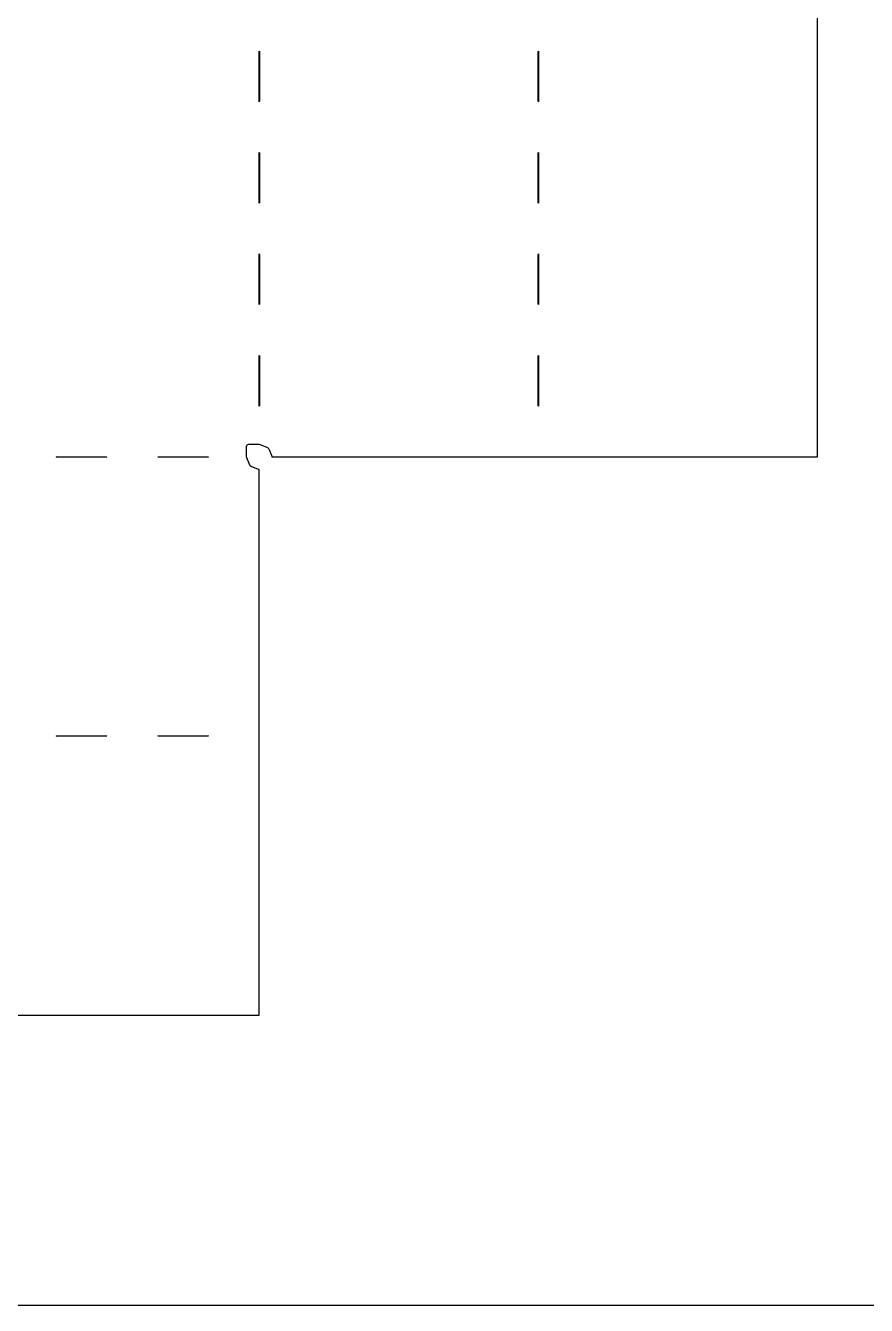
# Model space of a CAD drawing. Header units: metres. Extents: x -73 to 372, y -34 to 331.
# Drawn here: x 141.1 to 217.6, y -33.6 to 82.8 of the extents above; entities that cross this region are included whole.
import ezdxf

# ---------------------------------------------------------------- set-up
doc = ezdxf.new("R2010")
doc.units = ezdxf.units.M

msp = doc.modelspace()

# ---------------------------------------------------------------- linework, layer by layer
for points in [[(371.51, -33.64), (-73.11, -33.64), (-73.11, 330.98), (371.51, 330.98), (371.51, -33.64)], [(111.55, -7.23), (162.33, -7.23), (162.33, -7.23), (162.34, -7.23), (162.34, -7.22), (162.34, -7.22), (162.34, 18.17), (162.34, 42.42), (162.34, 42.42), (162.26, 42.43), (161.59, 42.71), (161.52, 42.75), (161.48, 42.82), (161.2, 43.49), (161.19, 43.57), (161.19, 44.52), (161.2, 44.6), (161.25, 44.66), (161.31, 44.71), (161.39, 44.72), (162.34, 44.72), (162.42, 44.71), (163.09, 44.43), (163.15, 44.38), (163.2, 44.32), (163.48, 43.65), (163.49, 43.57), (187.74, 43.57), (213.13, 43.57), (213.13, 43.57), (213.14, 43.57), (213.14, 43.58), (213.14, 43.58), (213.14, 94.36)], [(162.33, 80.37), (162.33, 80.37), (162.33, 80.48), (162.33, 80.48), (162.34, 80.51), (162.34, 80.51), (162.34, 80.51), (162.34, 80.51), (162.34, 80.51), (162.34, 80.51), (162.34, 80.51), (162.34, 80.51), (162.35, 80.48), (162.35, 80.48), (162.35, 80.37), (162.35, 80.37), (162.36, 80.2), (162.36, 80.2), (162.36, 80.01), (162.36, 80.01), (162.36, 76.4), (162.36, 76.4), (162.36, 76.21), (162.36, 76.21), (162.35, 76.05), (162.35, 76.05), (162.35, 75.94), (162.35, 75.94), (162.34, 75.9), (162.34, 75.9), (162.34, 75.9), (162.34, 75.9), (162.34, 75.9), (162.34, 75.9), (162.34, 75.9), (162.34, 75.9), (162.33, 75.94), (162.33, 75.94), (162.33, 76.05), (162.33, 76.05), (162.32, 76.21), (162.32, 76.21), (162.32, 76.4), (162.32, 76.4), (162.32, 80.01), (162.32, 80.01), (162.32, 80.2), (162.32, 80.2), (162.33, 80.37)], [(187.73, 80.37), (187.73, 80.37), (187.73, 80.48), (187.73, 80.48), (187.74, 80.51), (187.74, 80.51), (187.74, 80.51), (187.74, 80.51), (187.74, 80.51), (187.74, 80.51), (187.74, 80.51), (187.74, 80.51), (187.75, 80.48), (187.75, 80.48), (187.75, 80.37), (187.75, 80.37), (187.76, 80.2), (187.76, 80.2), (187.76, 80.01), (187.76, 80.01), (187.76, 76.4), (187.76, 76.4), (187.76, 76.21), (187.76, 76.21), (187.75, 76.05), (187.75, 76.05), (187.75, 75.94), (187.75, 75.94), (187.74, 75.9), (187.74, 75.9), (187.74, 75.9), (187.74, 75.9), (187.74, 75.9), (187.74, 75.9), (187.74, 75.9), (187.74, 75.9), (187.73, 75.94), (187.73, 75.94), (187.73, 76.05), (187.73, 76.05), (187.72, 76.21), (187.72, 76.21), (187.72, 76.4), (187.72, 76.4), (187.72, 80.01), (187.72, 80.01), (187.72, 80.2), (187.72, 80.2), (187.73, 80.37)], [(162.33, 71.13), (162.33, 71.13), (162.33, 71.24), (162.33, 71.24), (162.34, 71.27), (162.34, 71.27), (162.34, 71.27), (162.34, 71.27), (162.34, 71.27), (162.34, 71.27), (162.34, 71.27), (162.34, 71.27), (162.35, 71.24), (162.35, 71.24), (162.35, 71.13), (162.35, 71.13), (162.36, 70.96), (162.36, 70.96), (162.36, 70.77), (162.36, 70.77), (162.36, 67.17), (162.36, 67.17), (162.36, 66.97), (162.36, 66.97), (162.35, 66.81), (162.35, 66.81), (162.35, 66.7), (162.35, 66.7), (162.34, 66.67), (162.34, 66.67), (162.34, 66.66), (162.34, 66.66), (162.34, 66.66), (162.34, 66.66), (162.34, 66.67), (162.34, 66.67), (162.33, 66.7), (162.33, 66.7), (162.33, 66.81), (162.33, 66.81), (162.32, 66.97), (162.32, 66.97), (162.32, 67.17), (162.32, 67.17), (162.32, 70.77), (162.32, 70.77), (162.32, 70.96), (162.32, 70.96), (162.33, 71.13)], [(187.73, 71.13), (187.73, 71.13), (187.73, 71.24), (187.73, 71.24), (187.74, 71.27), (187.74, 71.27), (187.74, 71.27), (187.74, 71.27), (187.74, 71.27), (187.74, 71.27), (187.74, 71.27), (187.74, 71.27), (187.75, 71.24), (187.75, 71.24), (187.75, 71.13), (187.75, 71.13), (187.76, 70.96), (187.76, 70.96), (187.76, 70.77), (187.76, 70.77), (187.76, 67.17), (187.76, 67.17), (187.76, 66.97), (187.76, 66.97), (187.75, 66.81), (187.75, 66.81), (187.75, 66.7), (187.75, 66.7), (187.74, 66.67), (187.74, 66.67), (187.74, 66.66), (187.74, 66.66), (187.74, 66.66), (187.74, 66.66), (187.74, 66.67), (187.74, 66.67), (187.73, 66.7), (187.73, 66.7), (187.73, 66.81), (187.73, 66.81), (187.72, 66.97), (187.72, 66.97), (187.72, 67.17), (187.72, 67.17), (187.72, 70.77), (187.72, 70.77), (187.72, 70.96), (187.72, 70.96), (187.73, 71.13)], [(162.33, 61.89), (162.33, 61.89), (162.33, 62), (162.33, 62), (162.34, 62.04), (162.34, 62.04), (162.34, 62.04), (162.34, 62.04), (162.34, 62.04), (162.34, 62.04), (162.34, 62.04), (162.34, 62.04), (162.35, 62), (162.35, 62), (162.35, 61.89), (162.35, 61.89), (162.36, 61.73), (162.36, 61.73), (162.36, 61.53), (162.36, 61.53), (162.36, 57.93), (162.36, 57.93), (162.36, 57.74), (162.36, 57.74), (162.35, 57.57), (162.35, 57.57), (162.35, 57.46), (162.35, 57.46), (162.34, 57.43), (162.34, 57.43), (162.34, 57.43), (162.34, 57.43), (162.34, 57.43), (162.34, 57.43), (162.34, 57.43), (162.34, 57.43), (162.33, 57.46), (162.33, 57.46), (162.33, 57.57), (162.33, 57.57), (162.32, 57.74), (162.32, 57.74), (162.32, 57.93), (162.32, 57.93), (162.32, 61.53), (162.32, 61.53), (162.32, 61.73), (162.32, 61.73), (162.33, 61.89)], [(187.73, 61.89), (187.73, 61.89), (187.73, 62), (187.73, 62), (187.74, 62.04), (187.74, 62.04), (187.74, 62.04), (187.74, 62.04), (187.74, 62.04), (187.74, 62.04), (187.74, 62.04), (187.74, 62.04), (187.75, 62), (187.75, 62), (187.75, 61.89), (187.75, 61.89), (187.76, 61.73), (187.76, 61.73), (187.76, 61.53), (187.76, 61.53), (187.76, 57.93), (187.76, 57.93), (187.76, 57.74), (187.76, 57.74), (187.75, 57.57), (187.75, 57.57), (187.75, 57.46), (187.75, 57.46), (187.74, 57.43), (187.74, 57.43), (187.74, 57.43), (187.74, 57.43), (187.74, 57.43), (187.74, 57.43), (187.74, 57.43), (187.74, 57.43), (187.73, 57.46), (187.73, 57.46), (187.73, 57.57), (187.73, 57.57), (187.72, 57.74), (187.72, 57.74), (187.72, 57.93), (187.72, 57.93), (187.72, 61.53), (187.72, 61.53), (187.72, 61.73), (187.72, 61.73), (187.73, 61.89)], [(162.33, 52.66), (162.33, 52.66), (162.33, 52.77), (162.33, 52.77), (162.34, 52.8), (162.34, 52.8), (162.34, 52.8), (162.34, 52.8), (162.34, 52.8), (162.34, 52.8), (162.34, 52.8), (162.34, 52.8), (162.35, 52.77), (162.35, 52.77), (162.35, 52.66), (162.35, 52.66), (162.36, 52.49), (162.36, 52.49), (162.36, 52.3), (162.36, 52.3), (162.36, 48.7), (162.36, 48.7), (162.36, 48.5), (162.36, 48.5), (162.35, 48.34), (162.35, 48.34), (162.35, 48.23), (162.35, 48.23), (162.34, 48.19), (162.34, 48.19), (162.34, 48.19), (162.34, 48.19), (162.34, 48.19), (162.34, 48.19), (162.34, 48.19), (162.34, 48.19), (162.33, 48.23), (162.33, 48.23), (162.33, 48.34), (162.33, 48.34), (162.32, 48.5), (162.32, 48.5), (162.32, 48.7), (162.32, 48.7), (162.32, 52.3), (162.32, 52.3), (162.32, 52.49), (162.32, 52.49), (162.33, 52.66)], [(187.73, 52.66), (187.73, 52.66), (187.73, 52.77), (187.73, 52.77), (187.74, 52.8), (187.74, 52.8), (187.74, 52.8), (187.74, 52.8), (187.74, 52.8), (187.74, 52.8), (187.74, 52.8), (187.74, 52.8), (187.75, 52.77), (187.75, 52.77), (187.75, 52.66), (187.75, 52.66), (187.76, 52.49), (187.76, 52.49), (187.76, 52.3), (187.76, 52.3), (187.76, 48.7), (187.76, 48.7), (187.76, 48.5), (187.76, 48.5), (187.75, 48.34), (187.75, 48.34), (187.75, 48.23), (187.75, 48.23), (187.74, 48.19), (187.74, 48.19), (187.74, 48.19), (187.74, 48.19), (187.74, 48.19), (187.74, 48.19), (187.74, 48.19), (187.74, 48.19), (187.73, 48.23), (187.73, 48.23), (187.73, 48.34), (187.73, 48.34), (187.72, 48.5), (187.72, 48.5), (187.72, 48.7), (187.72, 48.7), (187.72, 52.3), (187.72, 52.3), (187.72, 52.49), (187.72, 52.49), (187.73, 52.66)], [(143.87, 43.57), (143.87, 43.57), (143.87, 43.57), (143.87, 43.57), (143.87, 43.57), (143.87, 43.57), (143.87, 43.57), (143.87, 43.57), (143.91, 43.58), (143.91, 43.58), (144.02, 43.58), (144.02, 43.58), (144.18, 43.59), (144.18, 43.59), (144.37, 43.59), (144.37, 43.59), (147.98, 43.59), (147.98, 43.59), (148.17, 43.59), (148.17, 43.59), (148.34, 43.58), (148.34, 43.58), (148.45, 43.58), (148.45, 43.58), (148.48, 43.57), (148.48, 43.57), (148.48, 43.57), (148.48, 43.57), (148.48, 43.57), (148.48, 43.57), (148.48, 43.57), (148.48, 43.57), (148.45, 43.56), (148.45, 43.56), (148.34, 43.56), (148.34, 43.56), (148.17, 43.55), (148.17, 43.55), (147.98, 43.55), (147.98, 43.55), (144.37, 43.55), (144.37, 43.55), (144.18, 43.55), (144.18, 43.55), (144.02, 43.56), (144.02, 43.56), (143.91, 43.56), (143.91, 43.56), (143.87, 43.57)], [(153.11, 43.57), (153.11, 43.57), (153.11, 43.57), (153.11, 43.57), (153.11, 43.57), (153.11, 43.57), (153.11, 43.57), (153.11, 43.57), (153.14, 43.58), (153.14, 43.58), (153.25, 43.58), (153.25, 43.58), (153.42, 43.59), (153.42, 43.59), (153.61, 43.59), (153.61, 43.59), (157.21, 43.59), (157.21, 43.59), (157.41, 43.59), (157.41, 43.59), (157.57, 43.58), (157.57, 43.58), (157.68, 43.58), (157.68, 43.58), (157.72, 43.57), (157.72, 43.57), (157.72, 43.57), (157.72, 43.57), (157.72, 43.57), (157.72, 43.57), (157.72, 43.57), (157.72, 43.57), (157.68, 43.56), (157.68, 43.56), (157.57, 43.56), (157.57, 43.56), (157.41, 43.55), (157.41, 43.55), (157.21, 43.55), (157.21, 43.55), (153.61, 43.55), (153.61, 43.55), (153.42, 43.55), (153.42, 43.55), (153.25, 43.56), (153.25, 43.56), (153.14, 43.56), (153.14, 43.56), (153.11, 43.57)], [(143.87, 18.17), (143.87, 18.17), (143.87, 18.17), (143.87, 18.17), (143.87, 18.17), (143.87, 18.17), (143.87, 18.17), (143.87, 18.17), (143.91, 18.18), (143.91, 18.18), (144.02, 18.18), (144.02, 18.18), (144.18, 18.19), (144.18, 18.19), (144.37, 18.19), (144.37, 18.19), (147.98, 18.19), (147.98, 18.19), (148.17, 18.19), (148.17, 18.19), (148.34, 18.18), (148.34, 18.18), (148.45, 18.18), (148.45, 18.18), (148.48, 18.17), (148.48, 18.17), (148.48, 18.17), (148.48, 18.17), (148.48, 18.17), (148.48, 18.17), (148.48, 18.17), (148.48, 18.17), (148.45, 18.16), (148.45, 18.16), (148.34, 18.16), (148.34, 18.16), (148.17, 18.15), (148.17, 18.15), (147.98, 18.15), (147.98, 18.15), (144.37, 18.15), (144.37, 18.15), (144.18, 18.15), (144.18, 18.15), (144.02, 18.16), (144.02, 18.16), (143.91, 18.16), (143.91, 18.16), (143.87, 18.17)], [(153.11, 18.17), (153.11, 18.17), (153.11, 18.17), (153.11, 18.17), (153.11, 18.17), (153.11, 18.17), (153.11, 18.17), (153.11, 18.17), (153.14, 18.18), (153.14, 18.18), (153.25, 18.18), (153.25, 18.18), (153.42, 18.19), (153.42, 18.19), (153.61, 18.19), (153.61, 18.19), (157.21, 18.19), (157.21, 18.19), (157.41, 18.19), (157.41, 18.19), (157.57, 18.18), (157.57, 18.18), (157.68, 18.18), (157.68, 18.18), (157.72, 18.17), (157.72, 18.17), (157.72, 18.17), (157.72, 18.17), (157.72, 18.17), (157.72, 18.17), (157.72, 18.17), (157.72, 18.17), (157.68, 18.16), (157.68, 18.16), (157.57, 18.16), (157.57, 18.16), (157.41, 18.15), (157.41, 18.15), (157.21, 18.15), (157.21, 18.15), (153.61, 18.15), (153.61, 18.15), (153.42, 18.15), (153.42, 18.15), (153.25, 18.16), (153.25, 18.16), (153.14, 18.16), (153.14, 18.16), (153.11, 18.17)]]:
    msp.add_lwpolyline(points)

doc.saveas('drawing.dxf')
